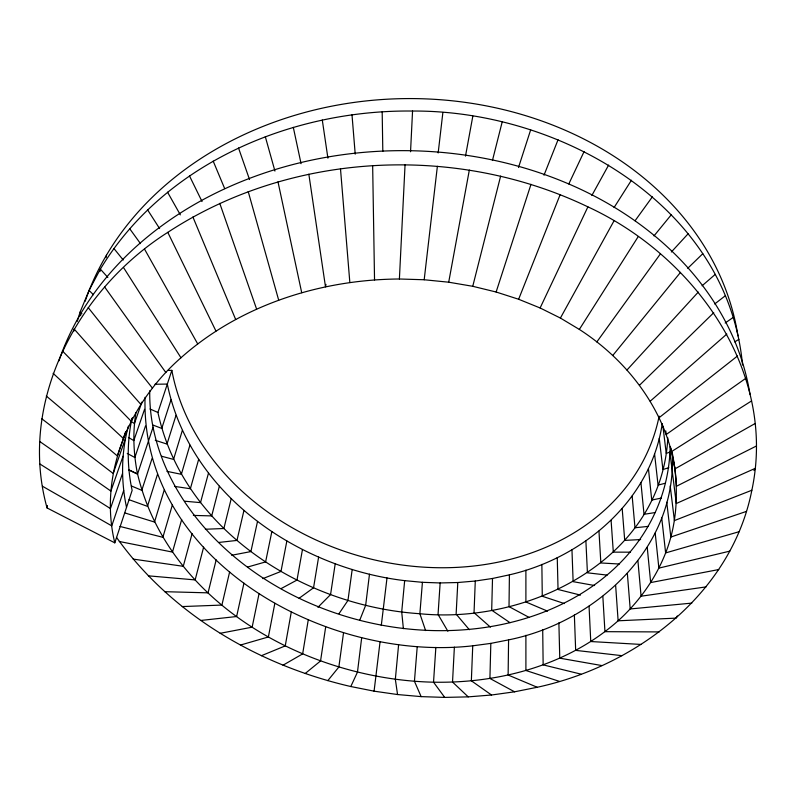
<?xml version="1.0" encoding="UTF-8"?>
<svg xmlns="http://www.w3.org/2000/svg" width="796" height="796" viewBox="0 0 796 796"><rect width="100%" height="100%" fill="white"/><g stroke="black" fill="none" stroke-linecap="round" stroke-linejoin="round"><path stroke-width="1.19" d="M128.624 469.759L137.569 473.998C168.473 603.856 307.465 679.426 433.531 682.192C499.43 683.456 568.055 665.237 618.124 620.8C638.78 602.084 655.446 578.931 665.635 552.922C678.262 520.883 678.749 485.58 672.122 452.118C678.073 547.001 596.383 622.273 508.584 639.875L508.127 675.028L537.23 687.266C636.322 665.854 731.484 593.726 751.852 490.246C777.393 370.24 693.455 255.556 587.896 206.851C455.889 143.469 290.689 151.747 167.787 232.362C77.958 289.286 17.472 401.542 47.054 507.947L114.793 542.842L132.136 490.406A271.128 215.656 -3.1 0 1 131.847 418.835M662.232 423.572C650.949 500.774 582.811 557.996 509.41 574.841L509.012 606.622L529.231 617.487M508.584 639.875L490.824 643.387L489.918 678.461L514.574 691.804L537.23 687.266M509.41 574.841L492.515 578.473L491.689 610.194L510.007 622.701M126.524 507.39C120.853 480.635 121.181 452.556 128.365 426.119M490.824 643.387L472.734 645.815L471.351 680.799L491.53 695.008L514.574 691.804M492.515 578.473L475.282 581.03L474.038 612.691L490.416 627.119M472.734 645.815C326.31 662.491 140.524 560.882 145.051 397.294M114.793 542.842C98.286 474.675 129.459 402.756 180.961 357.762C240.392 304.938 320.629 279.535 399.393 278.998L405.055 164.802M410.537 151.767L412.557 111.042C560.404 110.097 727.892 205.676 742.539 364.996M454.377 647.148L452.526 682.043L468.217 696.868L491.53 695.008M475.282 581.03L457.8 582.523L456.128 614.104L469.351 629.726M435.85 647.407L433.531 682.192L444.715 697.405L468.217 696.868M457.8 582.523L440.148 582.951L438.049 614.442L447.879 631.238M417.233 646.591L414.437 681.267L421.134 696.619L444.715 697.405M440.148 582.951L422.417 582.314L419.88 613.726L425.611 630.581M398.607 644.71L395.343 679.277L397.552 694.54L421.134 696.619M154.981 384.249L167.309 384.07C189.766 494.137 297.714 567.916 404.666 580.642L401.711 611.945L403.383 628.651M667.824 437.919C661.436 559.299 529.221 624.721 419.88 613.726C304.44 606.234 183.528 530.922 157.916 412.477L171.846 370.359L168.125 370.419M380.06 641.795L374.08 691.167L397.552 694.54M387.005 577.926L381.284 625.527M438.168 152.951L442.875 112.485M399.393 278.998L424.188 279.754L437.382 166.284M361.673 637.835L357.464 672.152L350.797 686.53C259.048 665.386 171.727 614.88 116.534 537.409M369.483 574.195L365.672 605.278L359.812 620.034M135.927 412.517C132.544 432.915 133.549 453.859 137.529 474.098L128.594 469.839M343.524 632.87L338.847 667.048L327.803 680.64M352.19 569.458L347.961 600.433L339.036 613.626M325.683 626.91L320.549 660.959L305.166 673.525M335.215 563.747L330.559 594.592L317.932 607.288M47.054 507.947L47.422 505.5M73.7 331.405L74.078 328.947L140.912 404.438L141.718 402.119M80.585 315.714L80.963 313.266M99.968 271.565L100.356 269.108C164.364 163.061 291.903 109.599 412.557 111.042M106.077 257.635L106.475 255.178M308.241 619.985L302.649 653.894L283.008 665.207M318.609 557.081L313.544 587.796L299.097 598.284M291.266 612.124L285.237 645.894L261.387 655.715M302.47 549.489L296.998 580.065L281.117 588.592M465.491 156.125L472.834 116.126M424.188 279.754L448.705 282.202L469.332 170.065M274.839 603.348L268.371 636.969L240.412 645.068M286.858 540.991L280.988 571.428L262.829 578.632M325.982 284.391L325.494 286.819L308.838 174.205M259.048 593.697L252.143 627.168L220.174 633.308M271.844 531.619L265.605 561.916L247.665 567.031M243.944 583.209L236.631 616.522L200.751 620.462M257.526 521.42L250.899 551.568L231.686 555.26M229.636 571.906L221.905 605.069L182.254 606.572M243.954 510.425L236.969 540.424L218.95 542.434M216.164 559.857L208.054 592.851L164.762 591.687M231.208 498.684L223.875 528.514L205.378 529.24M492.445 160.494L502.186 121.937M448.705 282.202L472.754 286.301L500.634 176.095M203.637 547.081L195.149 579.916L148.374 575.836M219.358 486.227L211.696 515.908L193.358 515.41M192.105 533.638L183.269 566.314L133.191 559.091M208.482 473.123L200.502 502.624L184.781 501.221M181.657 519.589L172.483 552.086L119.31 541.489M198.642 459.411L190.363 488.744L174.493 486.386M172.354 504.992L162.872 537.31L119.937 526.435M189.906 445.163L181.349 474.316L166.961 471.341M77.252 321.395L80.078 312.122L89.072 290.381L100.356 269.108L107.848 277.426M164.274 489.898L154.504 522.047L125.161 513.032M182.344 430.437L173.538 459.401L161.528 456.227M157.479 474.386L147.459 506.355L129.022 499.689M176.025 415.293L166.991 444.078L155.26 440.297M152.046 458.536L141.787 490.316L131.459 486.008M170.991 399.811L161.767 428.407L152.623 424.925M518.495 167.518L530.673 129.838M472.754 286.301L496.127 292.013L530.992 184.314M137.529 474.098L153.051 427.193A256.551 210.253 -3.7 0 1 149.738 390.746M123.669 490.605L111.758 525.877L42.477 486.247M145.489 426.009L134.852 457.501L127.251 453.431M122.494 473.52L110.435 508.584L40.029 464.068M144.554 409.333L133.798 440.616L128.464 437.422M123.042 456.227L110.893 491.082L39.8 441.541M141.638 402.836L134.424 423.542L131.35 421.492M132.405 417.731L131.171 421.233L62.377 350.917M125.35 438.845L113.171 473.481L41.86 418.815M125.708 431.601L123.3 438.427L53.113 373.334M125.808 431.81L117.291 455.889L46.287 396.02M544.006 175.2L558.056 139.738M496.127 292.013L518.634 299.256L560.165 194.602M568.802 183.956L584.105 151.529M518.634 299.256L540.116 307.972L587.896 206.851M677.306 615.945L676.152 618.124L618.124 620.8L615.646 585.458M753.961 470.595L755.115 468.416L676.302 503.51L669.933 452.665A271.128 215.656 -3.1 0 0 670.162 446.636M591.846 195.498L608.622 165.08M540.116 307.972L560.404 318.062L613.975 220.91M614.094 207.527L631.427 180.234M756.2 446.108L676.461 486.256C674.013 421.432 632.661 363.772 579.349 329.425L638.193 236.641M635.069 220.751L652.362 196.851M596.831 341.942L660.411 253.864M612.741 355.504L680.481 272.401M653.984 235.915L671.297 214.751M626.989 369.991L698.281 292.072M671.356 251.994L688.132 233.755M639.496 385.254L713.753 312.689M687.734 268.302L702.798 253.705M650.232 401.184L726.828 334.061M702.092 285.784L715.226 274.401M659.138 417.651L737.494 356.011M714.689 303.982L725.395 295.684M745.733 378.359L666.212 434.507L665.774 430.915M725.166 323.007L733.285 317.375M751.563 400.925L671.446 451.64L670.988 448.029M734.718 341.912L738.927 339.315M755.036 423.562L674.859 468.934L674.083 462.874M751.852 490.246L674.421 520.584L670.192 485.938M670.899 451.69L666.232 453.412L662.899 426.009M746.479 511.39L670.839 537.041L666.75 502.236M668.799 467.69L662.919 469.54L659.257 438.377M739.096 531.708L665.635 552.922L661.725 517.967M665.287 483.242L658.063 485.112L654.561 453.8M729.823 551.13L658.879 568.115L655.198 533.051M661.377 498.067L651.735 500.057L648.432 468.605M718.768 569.548L650.67 582.572L647.238 547.399M655.018 512.584L644.014 514.306L640.939 482.734M706.052 586.891L641.078 596.204L637.934 560.951M648.332 526.375L634.989 527.768L632.163 496.097M691.814 603.109L630.193 608.96L627.377 573.657M640.621 539.569L624.721 540.394L622.193 508.654M630.522 552.175L613.318 552.145L611.089 520.335M659.217 631.915L604.94 631.676L602.841 596.313M619.338 564.026L600.851 562.961L598.96 531.111M641.108 644.442L590.761 641.536L589.05 606.174M404.666 580.642L422.417 582.314M621.955 655.665L575.667 650.372L574.364 615.029M607.129 575.1L587.428 572.812L585.886 540.932M601.875 665.565L559.767 658.163L558.882 622.84M594.602 585.528L573.13 581.657L571.956 549.777M350.797 686.53L374.08 691.167M580.99 674.142L543.151 664.869L542.703 629.596M580.483 595.11L558.046 589.478L557.25 557.598M559.409 681.376L525.907 670.491L525.897 635.278M564.384 603.567L542.275 596.254L541.867 564.404M547.548 611.149L525.897 601.975L525.897 570.155M150.006 408.985L157.916 412.477M560.404 318.062L579.349 329.425M80.078 312.122L81.908 313.763M89.072 290.381L93.421 294.729M113.898 248.471L123.241 260.023M88.207 307.614L152.494 388.169M129.658 228.661L140.484 243.616M104.724 287.107L165.867 372.568M147.578 209.836L159.608 228.571M123.559 267.595L180.961 357.762M167.558 192.194L180.354 214.87M144.623 249.287L197.687 343.892M189.478 175.896L202.035 201.527M167.787 232.362L215.965 331.076M213.189 161.12L224.671 188.562M192.901 217L235.656 319.445M238.531 148.006L249.526 179.528M219.776 203.358L256.611 309.107M248.223 191.597L278.69 300.172M265.317 136.713L274.948 171.08M293.306 127.35L301.067 163.678M277.993 181.846L301.714 292.709M322.29 120.037L327.912 158.165M340.489 168.782L349.842 282.54M352.001 114.843L355.215 154.155M382.18 111.838L382.816 151.349M372.657 165.638L374.538 279.923M669.933 452.665A263.745 208.522 15.2 0 1 425.353 630.283A263.745 208.522 15.2 0 1 153.051 427.193M58.944 360.837A353.155 281.854 -1 0 1 423.87 151.16A353.155 281.854 -1 0 1 749.991 394.269M85.162 301.286A334.031 274.61 -1.4 0 1 431.342 99.142A334.031 274.61 -1.4 0 1 737.942 335.862M659.138 416.159A249.934 203.527 15.8 0 1 414.616 566.444A249.934 203.527 15.8 0 1 171.846 370.359"/></g></svg>
